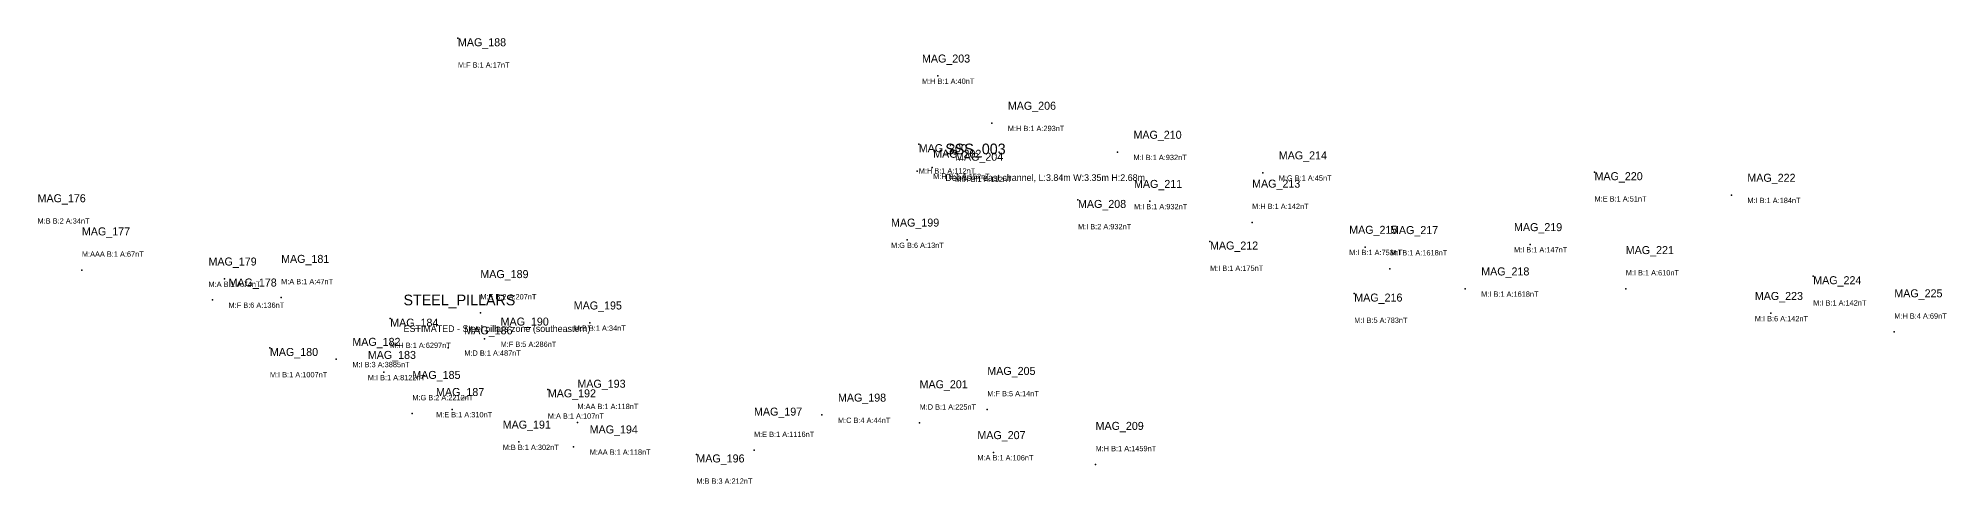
# Model space of a CAD drawing. Extents: x 536277 to 537697, y 710315 to 710997.
# Drawn here: x 536982 to 537697, y 710315 to 710482 of the extents above; entities that cross this region are included whole.
import ezdxf

# ---------------------------------------------------------------- set-up
doc = ezdxf.new("R2010")
doc.units = 0
for name, color, linetype in [('DEBRIS', 30, 'CONTINUOUS'), ('JETTY_QUAY', 2, 'CONTINUOUS'), ('OUTCROPPING', 200, 'CONTINUOUS'), ('SSS_TARGETS', 160, 'CONTINUOUS'), ('STEEL_PILLARS', 4, 'CONTINUOUS'), ('VESSEL_SIGNATURES', 3, 'CONTINUOUS')]:
    doc.layers.add(name, color=color, linetype=linetype)

msp = doc.modelspace()

# ---------------------------------------------------------------- linework, layer by layer
at = {"layer": 'DEBRIS'}
for p in [(537139.913, 710482.125), (537319.913, 710468.025), (537340.113, 710450.325), (537312.713, 710442.425), (537326.313, 710439.225), (537387.222, 710439.453), (537312.113, 710432.325), (537441.713, 710431.725), (537566.113, 710431.925), (537372.413, 710421.525), (537399.413, 710421.025), (537437.713, 710413.125), (537308.313, 710406.525), (537421.913, 710405.925), (536998.913, 710395.225), (537052.375, 710391.936), (537047.894, 710384.063), (537073.613, 710384.925), (537189.331, 710375.458), (537136.313, 710366.125), (537173.613, 710350.525), (537276.413, 710340.925), (537338.413, 710342.925), (537184.713, 710338.125), (537313.013, 710337.925), (537162.696, 710330.798), (537183.307, 710328.989), (537229.313, 710326.125), (537340.693, 710326.864)]:
    msp.add_point(p, dxfattribs=at)
at = {"layer": 'JETTY_QUAY'}
for p in [(537069.413, 710366.025), (537094.313, 710361.825), (537112.113, 710356.925), (537250.932, 710327.676)]:
    msp.add_point(p, dxfattribs=at)
at = {"layer": 'OUTCROPPING'}
msp.add_point((537114.51, 710377.03), dxfattribs=at)
at = {"layer": 'SSS_TARGETS'}
msp.add_point((537317.68, 710433.64), dxfattribs=at)
at = {"layer": 'STEEL_PILLARS'}
for p in [(537114.513, 710377.025), (537148.313, 710379.225), (537149.913, 710369.425), (537122.813, 710341.425), (537137.713, 710343.025)]:
    msp.add_point(p, dxfattribs=at)
at = {"layer": 'VESSEL_SIGNATURES'}
for p in [(537617.413, 710423.325), (537480.113, 710403.825), (537541.913, 710404.825), (537489.413, 710395.725), (537648.113, 710392.925), (537476.013, 710386.425), (537517.613, 710388.225), (537577.813, 710388.225), (537632.213, 710379.025), (537678.513, 710372.025), (537379.013, 710322.325)]:
    msp.add_point(p, dxfattribs=at)

# ---------------------------------------------------------------- texts
at = {"layer": 'DEBRIS'}
for s, height, p in [('MAG_188', 3, (537139.913, 710479.125)), ('MAG_203', 3, (537313.913, 710473.025)), ('M:F B:1 A:17nT', 2, (537139.913, 710471.125)), ('M:H B:1 A:40nT', 2, (537313.913, 710465.025)), ('MAG_206', 3, (537346.113, 710455.325)), ('M:H B:1 A:293nT', 2, (537346.113, 710447.325)), ('MAG_210', 3, (537393.222, 710444.453)), ('MAG_200', 3, (537312.713, 710439.425)), ('MAG_202', 3, (537318.113, 710437.325)), ('MAG_204', 3, (537326.313, 710436.225)), ('MAG_214', 3, (537447.713, 710436.725)), ('M:H B:1 A:112nT', 2, (537312.713, 710431.425)), ('M:I B:1 A:932nT', 2, (537393.222, 710436.453)), ('MAG_220', 3, (537566.113, 710428.925)), ('M:H B:1 A:152nT', 2, (537318.113, 710429.325)), ('M:H B:1 A:112nT', 2, (537326.313, 710428.225)), ('MAG_211', 3, (537393.413, 710426.025)), ('MAG_213', 3, (537437.713, 710426.125)), ('M:G B:1 A:45nT', 2, (537447.713, 710428.725)), ('MAG_176', 3, (536982.279, 710420.652)), ('MAG_208', 3, (537372.413, 710418.525)), ('M:I B:1 A:932nT', 2, (537393.413, 710418.025)), ('M:H B:1 A:142nT', 2, (537437.713, 710418.125)), ('M:E B:1 A:51nT', 2, (537566.113, 710420.925)), ('M:B B:2 A:34nT', 2, (536982.279, 710412.652)), ('MAG_177', 3, (536998.913, 710408.225)), ('MAG_199', 3, (537302.313, 710411.525)), ('M:I B:2 A:932nT', 2, (537372.413, 710410.525)), ('M:G B:6 A:13nT', 2, (537302.313, 710403.525)), ('MAG_212', 3, (537421.913, 710402.925)), ('M:AAA B:1 A:67nT', 2, (536998.913, 710400.225)), ('MAG_179', 3, (537046.375, 710396.936)), ('MAG_181', 3, (537073.613, 710397.925)), ('M:I B:1 A:175nT', 2, (537421.913, 710394.925)), ('M:A B:1 A:74nT', 2, (537046.375, 710388.936)), ('MAG_178', 3, (537053.894, 710389.063)), ('M:A B:1 A:47nT', 2, (537073.613, 710389.925)), ('M:F B:6 A:136nT', 2, (537053.894, 710381.063)), ('MAG_195', 3, (537183.331, 710380.458)), ('M:B B:1 A:34nT', 2, (537183.331, 710372.458)), ('MAG_186', 3, (537142.313, 710371.125)), ('M:D B:1 A:487nT', 2, (537142.313, 710363.125)), ('MAG_193', 3, (537184.713, 710351.125)), ('MAG_201', 3, (537313.013, 710350.925)), ('MAG_205', 3, (537338.413, 710355.925)), ('MAG_192', 3, (537173.613, 710347.525)), ('MAG_198', 3, (537282.413, 710345.925)), ('M:F B:5 A:14nT', 2, (537338.413, 710347.925)), ('MAG_191', 3, (537156.696, 710335.798)), ('M:A B:1 A:107nT', 2, (537173.613, 710339.525)), ('M:AA B:1 A:118nT', 2, (537184.713, 710343.125)), ('M:C B:4 A:44nT', 2, (537282.413, 710337.925)), ('M:D B:1 A:225nT', 2, (537313.013, 710342.925)), ('MAG_194', 3, (537189.307, 710333.989)), ('MAG_207', 3, (537334.693, 710331.864)), ('M:B B:1 A:302nT', 2, (537156.696, 710327.798)), ('M:AA B:1 A:118nT', 2, (537189.307, 710325.989)), ('MAG_196', 3, (537229.313, 710323.125)), ('M:A B:1 A:106nT', 2, (537334.693, 710323.864)), ('M:B B:3 A:212nT', 2, (537229.313, 710315.125))]:
    msp.add_text(s, height=height, dxfattribs=at).set_placement(p)
at = {"layer": 'JETTY_QUAY'}
for s, height, p in [('MAG_182', 3, (537100.313, 710366.825)), ('MAG_180', 3, (537069.413, 710363.025)), ('M:I B:3 A:3885nT', 2, (537100.313, 710358.825)), ('MAG_183', 3, (537106.113, 710361.925)), ('M:I B:1 A:1007nT', 2, (537069.413, 710355.025)), ('M:I B:1 A:8122nT', 2, (537106.113, 710353.925)), ('MAG_197', 3, (537250.932, 710340.676)), ('M:E B:1 A:1116nT', 2, (537250.932, 710332.676))]:
    msp.add_text(s, height=height, dxfattribs=at).set_placement(p)
at = {"layer": 'OUTCROPPING'}
for s, height, p in [('STEEL_PILLARS', 4, (537119.51, 710382.03)), ('ESTIMATED - Steel pillars zone (southeastern)', 2.5, (537119.51, 710372.03))]:
    msp.add_text(s, height=height, dxfattribs=at).set_placement(p)
at = {"layer": 'SSS_TARGETS'}
for s, height, p in [('SSS_003', 4, (537322.68, 710438.64)), ('Debris in east channel, L:3.84m W:3.35m H:2.68m', 2.5, (537322.68, 710428.64))]:
    msp.add_text(s, height=height, dxfattribs=at).set_placement(p)
at = {"layer": 'STEEL_PILLARS'}
for s, height, p in [('MAG_189', 3, (537148.313, 710392.225)), ('M:E B:2 A:207nT', 2, (537148.313, 710384.225)), ('MAG_184', 3, (537114.513, 710374.025)), ('MAG_190', 3, (537155.913, 710374.425)), ('M:H B:1 A:6297nT', 2, (537114.513, 710366.025)), ('M:F B:5 A:286nT', 2, (537155.913, 710366.425)), ('MAG_185', 3, (537122.813, 710354.425)), ('M:G B:2 A:2212nT', 2, (537122.813, 710346.425)), ('MAG_187', 3, (537131.713, 710348.025)), ('M:E B:1 A:310nT', 2, (537131.713, 710340.025))]:
    msp.add_text(s, height=height, dxfattribs=at).set_placement(p)
at = {"layer": 'VESSEL_SIGNATURES'}
for s, height, p in [('MAG_222', 3, (537623.413, 710428.325)), ('M:I B:1 A:184nT', 2, (537623.413, 710420.325)), ('MAG_215', 3, (537474.113, 710408.825)), ('MAG_217', 3, (537489.413, 710408.725)), ('MAG_219', 3, (537535.913, 710409.825)), ('M:I B:1 A:147nT', 2, (537535.913, 710401.825)), ('MAG_221', 3, (537577.813, 710401.225)), ('M:I B:1 A:753nT', 2, (537474.113, 710400.825)), ('M:I B:1 A:1618nT', 2, (537489.413, 710400.725)), ('MAG_218', 3, (537523.613, 710393.225)), ('M:I B:1 A:610nT', 2, (537577.813, 710393.225)), ('MAG_224', 3, (537648.113, 710389.925)), ('MAG_216', 3, (537476.013, 710383.425)), ('M:I B:1 A:1618nT', 2, (537523.613, 710385.225)), ('MAG_223', 3, (537626.213, 710384.025)), ('M:I B:1 A:142nT', 2, (537648.113, 710381.925)), ('MAG_225', 3, (537678.513, 710385.025)), ('M:I B:5 A:783nT', 2, (537476.013, 710375.425)), ('M:I B:6 A:142nT', 2, (537626.213, 710376.025)), ('M:H B:4 A:69nT', 2, (537678.513, 710377.025)), ('MAG_209', 3, (537379.013, 710335.325)), ('M:H B:1 A:1459nT', 2, (537379.013, 710327.325))]:
    msp.add_text(s, height=height, dxfattribs=at).set_placement(p)

doc.saveas('drawing.dxf')
